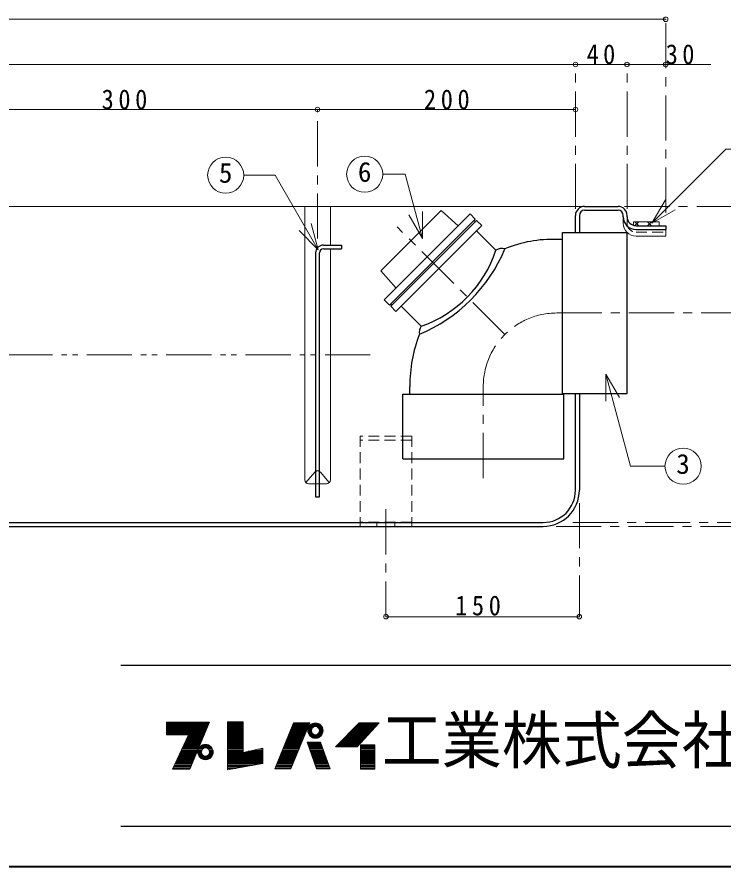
# Model space of a CAD drawing. Units: millimetres at full size, sheet at 1:7; details may follow other scales. Extents: x -1472 to 1363, y -987 to 980.
# Drawn here: x -135 to 413, y -987 to -329 of the extents above; entities that cross this region are included whole.
import ezdxf
from ezdxf.enums import TextEntityAlignment as Align

# ---------------------------------------------------------------- set-up
doc = ezdxf.new("R2010")
doc.units = ezdxf.units.MM
doc.header["$LTSCALE"] = 7
doc.header["$PDMODE"] = 32
doc.header["$PDSIZE"] = 3.5
for name, pattern in [('CHAIN1', [8, 5, -1, 1, -1]), ('DASHED1', [1.8, 1.2, -0.6]), ('DOUBLE_CHAIN1', [8.8, 5, -1, 0.6, -0.6, 0.6, -1])]:
    doc.linetypes.add(name, pattern=pattern)
doc.layers.add('0-0____1', color=4, linetype='Continuous', lineweight=9)
doc.styles.add('ＭＳ ゴシック', font='')
doc.styles.get('ＭＳ ゴシック').set_extended_font_data('MS Gothic')

msp = doc.modelspace()

# ---------------------------------------------------------------- linework, layer by layer
at = {"layer": '0-0____1'}
for p, q in [((-771.501, -330.38), (368.499, -330.38)), ((-701.501, -365.38), (298.499, -365.38)), ((298.499, -365.38), (338.499, -365.38)), ((338.499, -365.38), (403.499, -365.38)), ((-201.501, -400.38), (98.499, -400.38)), ((98.499, -400.38), (298.499, -400.38)), ((-708.501, -475.38), (305.499, -475.38)), ((88.596, -687.38), (88.596, -475.38)), ((108.401, -475.38), (108.401, -505.38)), ((343.499, -487.38), (343.499, -490.088)), ((343.499, -487.38), (363.499, -487.38)), ((347.573, -490.38), (344.573, -487.38)), ((347.577, -487.38), (344.631, -490.326)), ((357.473, -490.38), (354.473, -487.38)), ((357.476, -487.38), (354.476, -490.38)), ((363.499, -487.38), (363.499, -490.38)), ((108.401, -687.38), (108.401, -508.38)), ((89.47, -689.497), (96.367, -681.269)), ((107.527, -689.497), (100.63, -681.269)), ((96.999, -690.38), (91.596, -690.38)), ((99.999, -690.38), (105.401, -690.38)), ((151.499, -793.38), (301.499, -793.38))]:
    msp.add_line(p, q, dxfattribs=at)
at = {"layer": '0-0____1', "linetype": 'CHAIN1'}
for p, q in [((368.499, -480.38), (368.499, -330.38)), ((298.499, -477.38), (298.499, -365.38)), ((338.499, -477.38), (338.499, -365.38)), ((98.499, -500.38), (98.499, -400.38)), ((336.499, -475.38), (577.999, -475.38)), ((243.64, -574.77), (160.226, -491.356)), ((283.999, -558.022), (542.999, -558.022)), ((226.999, -686.022), (226.999, -615.022)), ((151.499, -710.18), (151.499, -793.38)), ((301.499, -705.38), (301.499, -793.38)), ((283.499, -723.38), (577.999, -723.38)), ((296.499, -720.38), (577.999, -720.38))]:
    msp.add_line(p, q, dxfattribs=at)
at = {"layer": '0-0____1', "color": 7, "lineweight": 18}
for p, q in [((41.228, -451.198), (65.668, -451.198)), ((99.068, -509.048), (65.668, -451.198)), ((149.029, -450.498), (166.539, -450.498)), ((179.873, -500.263), (166.539, -450.498)), ((357.732, -488.479), (368.232, -470.292)), ((179.873, -500.263), (179.873, -479.263)), ((357.732, -488.479), (375.918, -477.979)), ((179.873, -500.263), (169.373, -482.077)), ((335.499, -488.38), (335.499, -483.38)), ((99.068, -509.048), (93.632, -488.763)), ((368.499, -493.38), (368.499, -498.38)), ((99.068, -509.048), (84.218, -494.198)), ((345.499, -498.38), (368.499, -498.38)), ((322.035, -605.319), (332.535, -623.506)), ((322.035, -605.319), (322.035, -626.319)), ((322.035, -605.319), (341.189, -676.804)), ((341.189, -676.804), (367.918, -676.804)), ((-18.701, -875.52), (14.485, -875.52)), ((-18.701, -875.814), (14.364, -875.814)), ((-0.473, -911.682), (14.668, -875.079)), ((28.633, -874.932), (28.633, -912.123)), ((40.834, -874.932), (28.633, -874.932)), ((28.633, -875.52), (40.834, -875.52)), ((28.633, -875.814), (40.834, -875.814)), ((79.936, -875.667), (65.236, -911.388)), ((77.731, -911.388), (92.578, -875.667)), ((79.936, -875.667), (92.578, -875.667)), ((129.181, -894.189), (146.38, -875.667)), ((-18.701, -876.255), (14.181, -876.255)), ((-18.701, -876.696), (13.999, -876.696)), ((-18.701, -877.137), (13.816, -877.137)), ((-18.701, -877.725), (13.573, -877.725)), ((13.391, -878.166), (-18.701, -878.166)), ((-18.701, -878.607), (13.208, -878.607)), ((-18.701, -879.048), (13.026, -879.048)), ((-18.701, -879.489), (12.843, -879.489)), ((-18.701, -879.93), (12.661, -879.93)), ((-18.701, -880.224), (12.539, -880.224)), ((-18.701, -880.812), (12.296, -880.812)), ((-18.701, -881.253), (12.114, -881.253)), ((-18.701, -881.694), (11.931, -881.694)), ((-18.701, -882.135), (11.749, -882.135)), ((-18.701, -882.576), (11.566, -882.576)), ((28.633, -876.255), (40.834, -876.255)), ((28.633, -876.696), (40.834, -876.696)), ((28.633, -877.137), (40.834, -877.137)), ((28.633, -877.725), (40.834, -877.725)), ((28.633, -878.166), (40.834, -878.166)), ((28.633, -878.607), (40.834, -878.607)), ((28.633, -879.048), (40.834, -879.048)), ((28.633, -879.489), (40.834, -879.489)), ((28.633, -879.93), (40.834, -879.93)), ((28.633, -880.224), (40.834, -880.224)), ((28.633, -880.812), (40.834, -880.812)), ((28.633, -881.253), (40.834, -881.253)), ((28.633, -881.694), (40.834, -881.694)), ((28.633, -882.135), (40.834, -882.135)), ((28.633, -882.576), (40.834, -882.576)), ((77.092, -882.576), (89.706, -882.576)), ((77.29, -882.135), (89.889, -882.135)), ((77.455, -881.694), (90.073, -881.694)), ((77.637, -881.253), (90.256, -881.253)), ((77.818, -880.812), (90.439, -880.812)), ((78.06, -880.224), (90.684, -880.224)), ((78.181, -879.93), (90.806, -879.93)), ((78.363, -879.489), (90.989, -879.489)), ((78.544, -879.048), (91.172, -879.048)), ((78.726, -878.607), (91.356, -878.607)), ((78.907, -878.166), (91.539, -878.166)), ((79.089, -877.725), (91.722, -877.725)), ((79.331, -877.137), (91.967, -877.137)), ((79.512, -876.696), (92.137, -876.696)), ((79.694, -876.255), (92.333, -876.255)), ((90.891, -881.694), (93.691, -881.694)), ((90.92, -881.106), (93.746, -881.106)), ((90.936, -882.429), (93.778, -882.429)), ((91.04, -880.371), (93.982, -880.371)), ((91.314, -879.489), (94.591, -879.489)), ((91.587, -878.901), (95.384, -878.901)), ((92.049, -878.166), (101.632, -878.166)), ((92.544, -877.578), (101.137, -877.578)), ((93.395, -876.843), (100.286, -876.843)), ((94.428, -876.255), (99.253, -876.255)), ((102.094, -878.901), (98.297, -878.901)), ((102.367, -879.489), (99.09, -879.489)), ((102.642, -880.371), (99.699, -880.371)), ((102.745, -882.429), (99.904, -882.429)), ((102.761, -881.106), (99.935, -881.106)), ((99.991, -881.694), (102.791, -881.694)), ((123.889, -882.576), (139.964, -882.576)), ((124.33, -882.135), (140.374, -882.135)), ((124.771, -881.694), (140.783, -881.694)), ((125.212, -881.253), (141.235, -881.253)), ((125.653, -880.812), (141.602, -880.812)), ((126.241, -880.224), (142.148, -880.224)), ((126.535, -879.93), (142.421, -879.93)), ((126.976, -879.489), (142.831, -879.489)), ((127.417, -879.048), (143.24, -879.048)), ((127.858, -878.607), (143.65, -878.607)), ((128.299, -878.166), (144.059, -878.166)), ((128.74, -877.725), (144.469, -877.725)), ((129.328, -877.137), (145.015, -877.137)), ((129.769, -876.696), (145.424, -876.696)), ((130.21, -876.255), (145.834, -876.255)), ((-18.701, -883.017), (11.384, -883.017)), ((-18.701, -883.458), (11.202, -883.458)), ((-18.701, -883.899), (11.019, -883.899)), ((-18.701, -884.34), (10.837, -884.34)), ((-1.649, -884.928), (-18.701, -884.928)), ((-13.997, -911.682), (-1.649, -884.928)), ((-3.413, -888.75), (9.013, -888.75)), ((9.256, -888.162), (-3.142, -888.162)), ((9.56, -887.427), (-2.803, -887.427)), ((9.742, -886.986), (-2.599, -886.986)), ((9.985, -886.398), (-2.328, -886.398)), ((10.168, -885.957), (-2.124, -885.957)), ((10.411, -885.369), (-1.853, -885.369)), ((10.594, -884.928), (-1.649, -884.928)), ((28.633, -883.017), (40.834, -883.017)), ((28.633, -883.458), (40.834, -883.458)), ((28.633, -883.899), (40.834, -883.899)), ((28.633, -884.34), (40.834, -884.34)), ((28.633, -884.928), (40.834, -884.928)), ((28.633, -885.369), (40.834, -885.369)), ((28.633, -885.957), (40.834, -885.957)), ((28.633, -886.398), (40.834, -886.398)), ((28.633, -886.986), (40.834, -886.986)), ((28.633, -887.427), (40.834, -887.427)), ((28.633, -888.162), (40.834, -888.162)), ((28.633, -888.75), (40.834, -888.75)), ((74.552, -888.75), (87.14, -888.75)), ((74.794, -888.162), (87.384, -888.162)), ((75.096, -887.427), (87.69, -887.427)), ((75.278, -886.986), (87.873, -886.986)), ((75.52, -886.398), (88.117, -886.398)), ((75.701, -885.957), (88.301, -885.957)), ((75.943, -885.369), (88.545, -885.369)), ((76.125, -884.928), (88.728, -884.928)), ((76.366, -884.34), (88.973, -884.34)), ((76.548, -883.899), (89.156, -883.899)), ((76.729, -883.458), (89.339, -883.458)), ((76.911, -883.017), (89.523, -883.017)), ((91.075, -883.164), (94.055, -883.164)), ((91.314, -883.899), (94.591, -883.899)), ((91.668, -884.634), (95.71, -884.634)), ((92.161, -885.369), (101.52, -885.369)), ((92.69, -885.957), (100.991, -885.957)), ((93.852, -886.839), (99.829, -886.839)), ((95.248, -887.427), (98.433, -887.427)), ((102.014, -884.634), (97.972, -884.634)), ((102.367, -883.899), (99.09, -883.899)), ((102.606, -883.164), (99.627, -883.164)), ((117.715, -888.75), (134.231, -888.75)), ((118.303, -888.162), (134.777, -888.162)), ((119.038, -887.427), (135.46, -887.427)), ((119.479, -886.986), (135.869, -886.986)), ((120.067, -886.398), (136.415, -886.398)), ((120.508, -885.957), (136.825, -885.957)), ((121.096, -885.369), (137.371, -885.369)), ((121.537, -884.928), (137.78, -884.928)), ((122.125, -884.34), (138.326, -884.34)), ((122.566, -883.899), (138.736, -883.899)), ((123.007, -883.458), (139.145, -883.458)), ((123.448, -883.017), (139.555, -883.017)), ((6.276, -895.365), (-6.466, -895.365)), ((6.519, -894.777), (-6.195, -894.777)), ((6.823, -894.042), (-5.856, -894.042)), ((-5.584, -893.454), (7.067, -893.454)), ((7.371, -892.719), (-5.245, -892.719)), ((7.675, -891.984), (-4.906, -891.984)), ((7.918, -891.396), (-4.635, -891.396)), ((-4.295, -890.661), (8.222, -890.661)), ((8.465, -890.073), (-4.024, -890.073)), ((8.709, -889.485), (-3.707, -889.485)), ((6.408, -895.365), (10.45, -895.365)), ((6.789, -894.777), (16.372, -894.777)), ((7.43, -894.042), (15.731, -894.042)), ((8.135, -893.454), (15.026, -893.454)), ((9.531, -892.719), (13.63, -892.719)), ((16.754, -895.365), (12.711, -895.365)), ((28.633, -889.485), (40.834, -889.485)), ((28.633, -890.073), (40.834, -890.073)), ((28.633, -890.661), (40.834, -890.661)), ((28.633, -891.396), (40.834, -891.396)), ((28.633, -891.984), (40.834, -891.984)), ((28.633, -892.719), (40.834, -892.719)), ((28.633, -893.454), (40.834, -893.454)), ((28.633, -894.042), (40.834, -894.042)), ((28.633, -894.777), (40.834, -894.777)), ((28.633, -895.365), (40.834, -895.365)), ((71.829, -895.365), (84.39, -895.365)), ((72.071, -894.777), (84.635, -894.777)), ((72.374, -894.042), (84.94, -894.042)), ((72.616, -893.454), (85.185, -893.454)), ((72.918, -892.719), (85.49, -892.719)), ((73.221, -891.984), (85.796, -891.984)), ((73.468, -891.396), (86.04, -891.396)), ((73.762, -890.661), (86.346, -890.661)), ((74.007, -890.073), (86.59, -890.073)), ((74.249, -889.485), (86.834, -889.485)), ((90.424, -890.661), (100.717, -890.661)), ((90.679, -891.396), (100.988, -891.396)), ((90.883, -891.984), (101.205, -891.984)), ((91.139, -892.719), (101.476, -892.719)), ((91.394, -893.454), (101.747, -893.454)), ((91.599, -894.042), (101.964, -894.042)), ((91.854, -894.777), (102.235, -894.777)), ((92.058, -895.365), (102.452, -895.365)), ((108.307, -911.241), (100.663, -890.514)), ((112.276, -894.189), (129.181, -894.189)), ((113.011, -893.454), (129.863, -893.454)), ((113.746, -892.719), (130.546, -892.719)), ((114.481, -891.984), (131.228, -891.984)), ((115.069, -891.396), (131.774, -891.396)), ((115.804, -890.661), (132.457, -890.661)), ((116.392, -890.073), (133.003, -890.073)), ((116.98, -889.485), (133.549, -889.485)), ((131.827, -893.454), (142.999, -893.454)), ((131.827, -894.042), (142.999, -894.042)), ((131.827, -894.777), (142.999, -894.777)), ((131.827, -895.365), (142.999, -895.365)), ((3.54, -901.98), (-9.52, -901.98)), ((3.844, -901.245), (-9.18, -901.245)), ((4.148, -900.51), (-8.841, -900.51)), ((4.513, -899.628), (-8.411, -899.628)), ((4.756, -899.04), (-8.163, -899.04)), ((5.06, -898.305), (-7.823, -898.305)), ((-7.552, -897.717), (5.303, -897.717)), ((5.607, -896.982), (-7.213, -896.982)), ((5.972, -896.1), (-6.806, -896.1)), ((5.631, -898.305), (8.431, -898.305)), ((5.66, -897.717), (8.486, -897.717)), ((5.676, -899.04), (8.518, -899.04)), ((5.78, -896.982), (8.722, -896.982)), ((5.78, -899.628), (8.722, -899.628)), ((6.054, -896.1), (9.331, -896.1)), ((6.054, -900.51), (9.331, -900.51)), ((6.408, -901.245), (10.45, -901.245)), ((6.901, -901.98), (16.26, -901.98)), ((16.754, -901.245), (12.712, -901.245)), ((17.107, -896.1), (13.83, -896.1)), ((17.107, -900.51), (13.83, -900.51)), ((17.382, -896.982), (14.439, -896.982)), ((17.382, -899.628), (14.439, -899.628)), ((17.485, -899.04), (14.644, -899.04)), ((17.501, -897.717), (14.675, -897.717)), ((14.731, -898.305), (17.531, -898.305)), ((28.633, -896.1), (40.834, -896.1)), ((28.633, -896.982), (40.834, -896.982)), ((28.633, -897.717), (40.834, -897.717)), ((28.633, -898.305), (40.834, -898.305)), ((28.633, -899.04), (55.975, -899.04)), ((28.633, -899.628), (55.975, -899.628)), ((28.633, -900.51), (55.975, -900.51)), ((28.633, -901.245), (55.975, -901.245)), ((28.633, -901.98), (55.975, -901.98)), ((55.975, -898.305), (42.15, -898.305)), ((55.975, -897.717), (44.783, -897.717)), ((55.975, -896.982), (48.075, -896.982)), ((55.975, -896.1), (52.025, -896.1)), ((69.107, -901.98), (81.641, -901.98)), ((69.41, -901.245), (81.946, -901.245)), ((69.712, -900.51), (82.252, -900.51)), ((70.075, -899.628), (82.619, -899.628)), ((70.317, -899.04), (82.863, -899.04)), ((70.62, -898.305), (83.17, -898.305)), ((70.862, -897.717), (83.413, -897.717)), ((71.164, -896.982), (83.718, -896.982)), ((71.527, -896.1), (84.085, -896.1)), ((92.314, -896.1), (102.723, -896.1)), ((92.62, -896.982), (103.048, -896.982)), ((92.876, -897.717), (103.319, -897.717)), ((93.08, -898.305), (103.536, -898.305)), ((93.336, -899.04), (103.807, -899.04)), ((93.54, -899.628), (104.024, -899.628)), ((93.846, -900.51), (104.349, -900.51)), ((94.102, -901.245), (104.62, -901.245)), ((94.342, -901.98), (104.891, -901.98)), ((131.827, -896.1), (142.999, -896.1)), ((131.827, -896.982), (142.999, -896.982)), ((131.827, -897.717), (142.999, -897.717)), ((131.827, -898.305), (142.999, -898.305)), ((131.827, -899.04), (142.999, -899.04)), ((131.827, -899.628), (142.999, -899.628)), ((131.827, -900.51), (142.999, -900.51)), ((131.827, -901.245), (142.999, -901.245)), ((131.827, -901.98), (142.999, -901.98)), ((0.804, -908.595), (-12.573, -908.595)), ((1.168, -907.713), (-12.166, -907.713)), ((1.472, -906.978), (-11.826, -906.978)), ((1.837, -906.096), (-11.419, -906.096)), ((2.081, -905.508), (-11.148, -905.508)), ((2.385, -904.773), (-10.809, -904.773)), ((2.689, -904.038), (-10.469, -904.038)), ((2.993, -903.303), (-10.13, -903.303)), ((3.297, -902.568), (-9.791, -902.568)), ((7.43, -902.568), (15.731, -902.568)), ((8.352, -903.303), (14.809, -903.303)), ((9.988, -904.038), (13.173, -904.038)), ((28.633, -902.568), (55.975, -902.568)), ((28.633, -903.303), (55.975, -903.303)), ((28.633, -904.038), (55.975, -904.038)), ((28.633, -904.773), (55.975, -904.773)), ((28.633, -905.508), (55.975, -905.508)), ((28.633, -906.096), (55.975, -906.096)), ((28.633, -906.978), (55.975, -906.978)), ((28.633, -907.713), (52.758, -907.713)), ((28.633, -908.595), (47.933, -908.595)), ((66.385, -908.595), (78.892, -908.595)), ((66.748, -907.713), (79.258, -907.713)), ((67.05, -906.978), (79.564, -906.978)), ((67.413, -906.096), (79.93, -906.096)), ((67.655, -905.508), (80.175, -905.508)), ((67.958, -904.773), (80.48, -904.773)), ((68.26, -904.038), (80.786, -904.038)), ((68.563, -903.303), (81.091, -903.303)), ((68.865, -902.568), (81.397, -902.568)), ((94.562, -902.568), (105.108, -902.568)), ((94.817, -903.303), (105.379, -903.303)), ((95.072, -904.038), (105.65, -904.038)), ((95.328, -904.773), (105.921, -904.773)), ((95.583, -905.508), (106.192, -905.508)), ((95.788, -906.096), (106.409, -906.096)), ((96.094, -906.978), (106.734, -906.978)), ((96.4, -907.713), (107.006, -907.713)), ((96.656, -908.595), (107.331, -908.595)), ((131.827, -902.568), (142.999, -902.568)), ((131.827, -903.303), (142.999, -903.303)), ((131.827, -904.038), (142.999, -904.038)), ((131.827, -904.773), (142.999, -904.773)), ((131.827, -905.508), (142.999, -905.508)), ((131.827, -906.096), (142.999, -906.096)), ((131.827, -906.978), (142.999, -906.978)), ((131.827, -907.713), (142.999, -907.713)), ((131.827, -908.595), (142.999, -908.595)), ((-13.997, -911.682), (-0.473, -911.682)), ((-0.169, -910.947), (-13.658, -910.947)), ((0.196, -910.065), (-13.251, -910.065)), ((0.5, -909.33), (-12.912, -909.33)), ((28.633, -909.33), (43.912, -909.33)), ((28.633, -910.065), (39.891, -910.065)), ((28.633, -910.947), (35.066, -910.947)), ((77.731, -911.388), (65.236, -911.388)), ((65.417, -910.947), (77.914, -910.947)), ((65.78, -910.065), (78.281, -910.065)), ((66.083, -909.33), (78.586, -909.33)), ((96.912, -909.33), (107.602, -909.33)), ((97.167, -910.065), (107.873, -910.065)), ((97.473, -910.947), (108.198, -910.947)), ((97.576, -911.241), (108.307, -911.241)), ((131.827, -909.33), (142.999, -909.33)), ((131.827, -910.065), (142.999, -910.065)), ((131.827, -910.947), (142.999, -910.947))]:
    msp.add_line(p, q, dxfattribs=at)
at = {"layer": '0-0____1', "color": 5, "lineweight": 25}
for p, q in [((147.444, -525.351), (194.221, -478.574)), ((194.221, -478.574), (207.555, -490.493)), ((305.499, -475.38), (331.499, -475.38)), ((305.499, -478.38), (331.499, -478.38)), ((150.25, -547.798), (216.773, -481.275)), ((154.309, -551.857), (220.832, -485.333)), ((155.211, -552.758), (221.734, -486.235)), ((220.832, -485.333), (216.773, -481.275)), ((220.832, -487.137), (219.93, -486.235)), ((225.793, -490.294), (221.734, -486.235)), ((298.499, -495.522), (298.499, -482.38)), ((301.499, -482.38), (301.499, -495.522)), ((335.499, -483.38), (335.499, -482.38)), ((338.499, -483.38), (338.499, -482.38)), ((159.269, -556.817), (225.793, -490.294)), ((345.499, -490.38), (368.499, -490.38)), ((345.499, -493.38), (368.499, -493.38)), ((368.499, -490.38), (368.499, -493.38)), ((236.832, -509.45), (221.734, -494.353)), ((288.499, -620.522), (288.499, -495.522)), ((288.499, -495.522), (338.499, -495.522)), ((102.999, -505.38), (116.999, -505.38)), ((116.999, -505.38), (116.999, -508.38)), ((288.499, -501.022), (283.999, -501.022)), ((99.999, -700.38), (99.999, -511.38)), ((102.999, -508.38), (116.999, -508.38)), ((147.444, -525.351), (159.363, -538.685)), ((154.309, -551.857), (150.25, -547.798)), ((156.113, -551.857), (155.211, -550.955)), ((159.269, -556.817), (155.211, -552.758)), ((178.833, -568.263), (163.328, -552.758)), ((169.999, -621.022), (169.999, -615.022)), ((164.499, -671.022), (164.499, -621.022)), ((164.499, -621.022), (289.499, -621.022)), ((298.499, -695.38), (298.499, -620.522)), ((301.499, -620.522), (301.499, -695.38)), ((-676.501, -720.38), (273.499, -720.38)), ((-676.501, -723.38), (273.499, -723.38))]:
    msp.add_line(p, q, dxfattribs=at)
at = {"layer": '0-0____1', "color": 7, "linetype": 'DASHED1', "lineweight": 18}
for p, q in [((338.499, -488.38), (338.499, -483.38)), ((345.499, -495.38), (368.499, -495.38))]:
    msp.add_line(p, q, dxfattribs=at)
at = {"layer": '0-0____1', "linetype": 'DOUBLE_CHAIN1'}
msp.add_line((-696.501, -590.38), (144.499, -590.38), dxfattribs=at)
at = {"layer": '0-0____1', "linetype": 'DASHED1'}
for p, q in [((171.499, -653.38), (131.499, -653.38)), ((131.499, -653.38), (131.499, -723.38)), ((171.499, -656.58), (131.499, -656.58)), ((171.499, -653.38), (171.499, -723.38)), ((96.999, -690.38), (99.999, -690.38)), ((171.499, -720.18), (131.499, -720.18)), ((144.499, -720.18), (144.499, -723.38)), ((158.499, -720.18), (158.499, -723.38))]:
    msp.add_line(p, q, dxfattribs=at)
at = {"layer": '0-0____1', "color": 6, "lineweight": 25}
for p, q in [((-54.001, -830.88), (1331.999, -830.88)), ((1331.999, -955.88), (-54.001, -955.88))]:
    msp.add_line(p, q, dxfattribs=at)
at = {"layer": '0-0____1', "color": 1, "lineweight": 40}
msp.add_line((1363.499, -987.38), (-1471.501, -987.38), dxfattribs=at)
at = {"layer": '0-0____1', "color": 7, "lineweight": 18}
for points in [[(357.732, -488.479), (415.033, -431.178), (441.367, -431.178)], [(-18.701, -884.928), (-18.701, -875.079), (14.668, -875.079)], [(28.633, -912.123), (55.975, -907.125), (55.975, -895.218), (40.834, -898.599), (40.834, -874.932)], [(112.276, -894.189), (130.798, -875.667), (146.38, -875.667)], [(97.576, -911.241), (90.373, -890.514), (100.663, -890.514)]]:
    msp.add_lwpolyline(points, dxfattribs=at)
at = {"layer": '0-0____1', "color": 5, "lineweight": 25}
for points in [[(288.499, -620.522), (338.499, -620.522), (338.499, -495.522)], [(96.999, -511.38), (96.999, -700.38), (99.999, -700.38)], [(164.499, -671.022), (289.499, -671.022), (289.499, -621.022)]]:
    msp.add_lwpolyline(points, dxfattribs=at)
at = {"layer": '0-0____1', "color": 7, "lineweight": 18}
msp.add_lwpolyline([(131.827, -892.719), (131.827, -911.682), (142.999, -911.682), (142.999, -892.719)], close=True, dxfattribs=at)
for centre, radius in [((27.228, -451.198), 14), ((135.029, -450.498), 14), ((381.918, -676.804), 14), ((96.841, -881.694), 5.95), ((96.841, -881.694), 3.15), ((11.581, -898.305), 5.95), ((11.581, -898.305), 3.15)]:
    msp.add_circle(centre, radius, dxfattribs=at)
at = {"layer": '0-0____1', "color": 5, "lineweight": 25}
for centre, radius, start, end in [((305.499, -482.38), 7, 90, 180), ((305.499, -482.38), 4, 90, 180), ((331.499, -482.38), 7, 0, 90), ((331.499, -482.38), 4, 0, 90), ((345.499, -483.38), 10, 180, 270), ((345.499, -483.38), 7, 180, 270), ((102.999, -511.38), 6, 90, 180), ((280.579, -596.234), 95.274, 87.94312, 112.68784), ((102.999, -511.38), 3, 90, 180), ((129.728, -460.316), 123.795, 292.66093, 337.17774), ((148.231, -480.081), 93.342, 289.13847, 341.66053), ((241.55, -516.525), 8.505, 74.44512, 123.70208), ((185.819, -573.132), 8.516, 145.12625, 189.60703), ((283.999, -615.022), 114, 159.20771, 180), ((273.499, -695.38), 25, 270, 0), ((273.499, -695.38), 28, 270, 0)]:
    msp.add_arc(centre, radius, start, end, dxfattribs=at)
at = {"layer": '0-0____1', "color": 7, "lineweight": 18}
msp.add_arc((345.499, -488.38), 10, 180, 270, dxfattribs=at)
at = {"layer": '0-0____1', "color": 7, "linetype": 'DASHED1', "lineweight": 18}
msp.add_arc((345.499, -488.38), 7, 180, 270, dxfattribs=at)
at = {"layer": '0-0____1', "linetype": 'CHAIN1'}
msp.add_arc((283.999, -615.022), 57, 90, 180, dxfattribs=at)
at = {"layer": '0-0____1'}
for centre, start, end in [((98.499, -683.38), 120, 135.27973), ((98.499, -683.38), 44.72027, 60), ((91.596, -687.38), 180, 270), ((105.401, -687.38), 270, 0)]:
    msp.add_arc(centre, 3, start, end, dxfattribs=at)
at = {"layer": '0-0____1', "linetype": 'DASHED1'}
msp.add_arc((98.499, -683.38), 3, 60, 120, dxfattribs=at)
at = {"layer": '0-0____1'}
for p in [(368.499, -330.38), (298.499, -365.38), (338.499, -365.38), (368.499, -365.38), (98.499, -400.38), (298.499, -400.38), (151.499, -793.38), (301.499, -793.38)]:
    msp.add_point(p, dxfattribs=at)

# ---------------------------------------------------------------- texts
at = {"layer": '0-0____1', "color": 7, "style": 'ＭＳ ゴシック'}
for s, p in [('6', (129.779, -460.998)), ('5', (21.978, -461.698)), ('3', (376.668, -687.304))]:
    msp.add_text(s, height=15.4, dxfattribs=at).set_placement(p, align=Align.BOTTOM_LEFT)
at = {"layer": '0-0____1', "color": 7, "style": 'ＭＳ ゴシック', "width": 0.95}
msp.add_text('工業株式会社', height=35.92, dxfattribs=at).set_placement((148.249, -917.88), align=Align.BOTTOM_LEFT)
at = {"layer": '0-0____1', "color": 7, "char_height": 15.4, "attachment_point": 7, "style": 'ＭＳ ゴシック'}
for s, insert in [('\\T1.36;\\W0.9;40', (307.124, -365.38)), ('\\T1.36;\\W0.9;30', (368.499, -365.38)), ('\\T1.38;\\W0.9;300', (-69.001, -400.38)), ('\\T1.38;\\W0.9;200', (180.999, -400.38)), ('\\T1.38;\\W0.9;150', (205.199, -792.591))]:
    msp.add_mtext(s, dxfattribs=dict(at, insert=insert))

doc.saveas('drawing.dxf')
